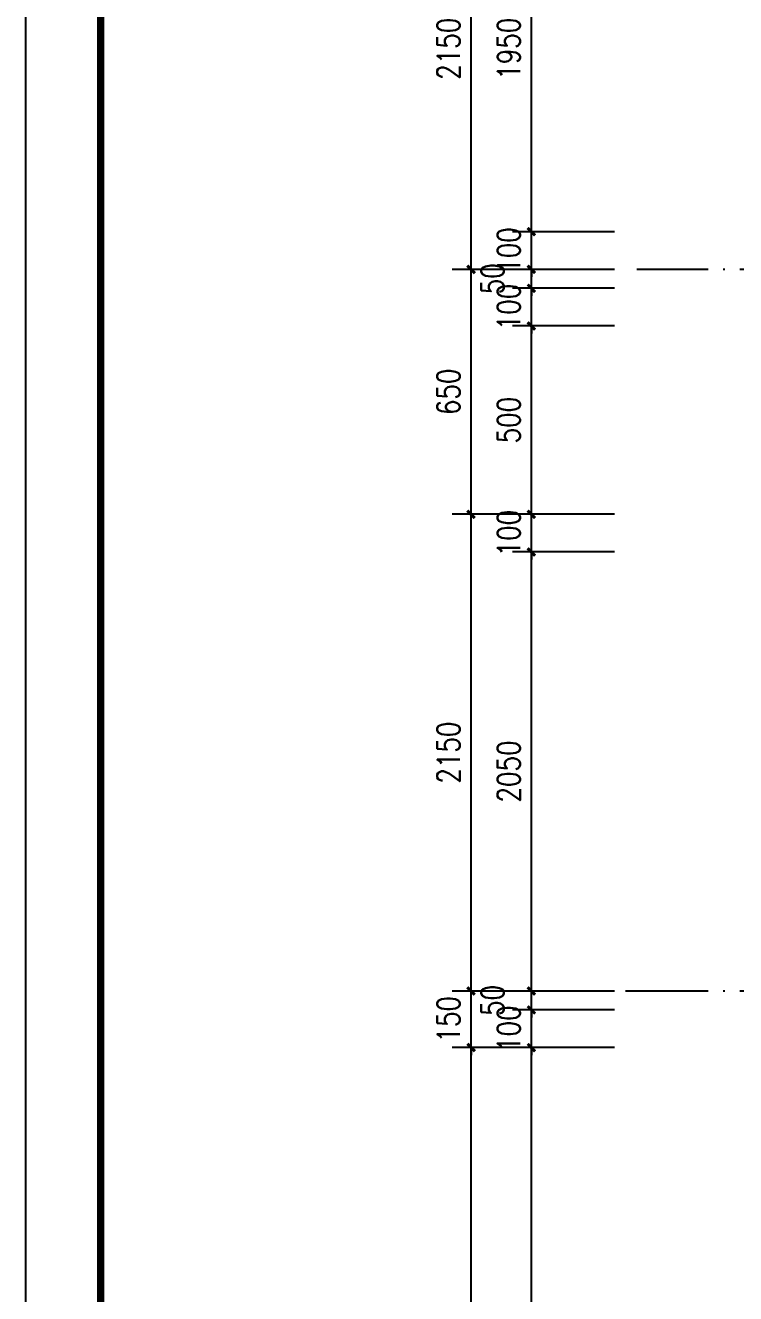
# Model space of a CAD drawing. Extents: x 718358 to 1668613, y -348838 to -159582.
# Drawn here: x 832578 to 834465, y -330449 to -327083 of the extents above; entities that cross this region are included whole.
import ezdxf

# ---------------------------------------------------------------- set-up
doc = ezdxf.new("R2010")
doc.units = 0
doc.header["$LTSCALE"] = 1000
doc.linetypes.add('DOTE', pattern=[2.42, 2, -0.2, 0.02, -0.2])
for name, color, linetype in [('建-图框', 4, 'Continuous'), ('建-尺寸', 73, 'Continuous'), ('建-轴网', 14, 'DOTE')]:
    doc.layers.add(name, color=color, linetype=linetype)
doc.styles.add('DIM_FONT', font='SIMPLEX.shx', dxfattribs={"width": 0.8, "bigfont": 'GBCBIG.shx'})
doc.dimstyles.new('DIMN20', dxfattribs={"dimscale": 0.2, "dimtxt": 300, "dimasz": 100, "dimexe": 250, "dimexo": 300, "dimgap": 150, "dimtad": 1, "dimdec": 0, "dimzin": 0, "dimdsep": 46, "dimtxsty": 'DIM_FONT', "dimblk": 'ARCHTICK', "dimcen": 0.09, "dimdle": 1, "dimclrt": 7, "dimazin": 2, "dimtfac": 1, "dimtdec": 0, "dimtix": 1, "dimtmove": 2, "dimatfit": 3, "dimldrblk": 'ARCHTICK', "dimfxl": 1, "dimtolj": 1, "dimtzin": 0, "dimarcsym": 0})

# ---------------------------------------------------------------- blocks, each defined once
blk = doc.blocks.new('_ArchTick')
at = {"color": 0, "linetype": 'ByBlock', "const_width": 0.4}
blk.add_lwpolyline([(-0.5, -0.5), (0.5, 0.5)], dxfattribs=at)
blk = doc.blocks.new('*D1305')
at = {"layer": 'Defpoints', "color": 0, "transparency": 16777216}
for p in [(833922.1, -329795.8), (834202.6, -329795.8), (834202.6, -331485.4)]:
    blk.add_point(p, dxfattribs=at)
at = {"layer": '建-尺寸', "color": 0, "lineweight": -2, "transparency": 16777216}
for p, q in [((834142.6, -329795.8), (833872.1, -329795.8)), ((833922.1, -331485.6), (833922.1, -329795.6)), ((834142.6, -331485.4), (833872.1, -331485.4))]:
    blk.add_line(p, q, dxfattribs=at)
at = {"layer": '建-尺寸', "color": 0, "lineweight": -2, "transparency": 16777216, "xscale": 20, "yscale": 20, "zscale": 20}
for p, rotation in [((833922.1, -329795.8), 90), ((833922.1, -331485.4), 270)]:
    blk.add_blockref('_ArchTick', p, dxfattribs=dict(at, rotation=rotation))
at = {"layer": '建-尺寸', "color": 7, "transparency": 16777216, "insert": (833862.1, -330640.6), "char_height": 60, "attachment_point": 5, "rotation": 90, "style": 'DIM_FONT'}
blk.add_mtext('\\A1;2650', dxfattribs=at)
blk = doc.blocks.new('*D1306')
at = {"layer": 'Defpoints', "color": 0, "transparency": 16777216}
for p in [(833922.1, -329695.8), (834202.6, -329695.8), (834202.6, -329795.8)]:
    blk.add_point(p, dxfattribs=at)
at = {"layer": '建-尺寸', "color": 0, "lineweight": -2, "transparency": 16777216}
for p, q in [((834142.6, -329695.8), (833872.1, -329695.8)), ((833922.1, -329695.8), (833922.1, -329675.8)), ((833922.1, -329795.8), (833922.1, -329695.8)), ((834142.6, -329795.8), (833872.1, -329795.8)), ((833922.1, -329795.8), (833922.1, -329815.8))]:
    blk.add_line(p, q, dxfattribs=at)
at = {"layer": '建-尺寸', "color": 0, "lineweight": -2, "transparency": 16777216, "xscale": 20, "yscale": 20, "zscale": 20}
for p, rotation in [((833922.1, -329695.8), 270), ((833922.1, -329795.8), 90)]:
    blk.add_blockref('_ArchTick', p, dxfattribs=dict(at, rotation=rotation))
at = {"layer": '建-尺寸', "color": 7, "transparency": 16777216, "insert": (833862.1, -329745.8), "char_height": 60, "attachment_point": 5, "rotation": 90, "style": 'DIM_FONT'}
blk.add_mtext('\\A1;100', dxfattribs=at)
blk = doc.blocks.new('*D1307')
at = {"layer": 'Defpoints', "color": 0, "transparency": 16777216}
for p in [(833922.1, -329645.8), (834202.6, -329645.8), (834202.6, -329695.8)]:
    blk.add_point(p, dxfattribs=at)
at = {"layer": '建-尺寸', "color": 0, "lineweight": -2, "transparency": 16777216}
for p, q in [((833922.1, -329645.8), (833922.1, -329625.8)), ((834142.6, -329645.8), (833872.1, -329645.8)), ((833922.1, -329695.8), (833922.1, -329645.8)), ((834142.6, -329695.8), (833872.1, -329695.8)), ((833922.1, -329695.8), (833922.1, -329715.8))]:
    blk.add_line(p, q, dxfattribs=at)
at = {"layer": '建-尺寸', "color": 0, "lineweight": -2, "transparency": 16777216, "xscale": 20, "yscale": 20, "zscale": 20}
for p, rotation in [((833922.1, -329645.8), 270), ((833922.1, -329695.8), 90)]:
    blk.add_blockref('_ArchTick', p, dxfattribs=dict(at, rotation=rotation))
at = {"layer": '建-尺寸', "color": 7, "transparency": 16777216, "insert": (833819.1, -329670.8), "char_height": 60, "attachment_point": 5, "rotation": 90, "style": 'DIM_FONT'}
blk.add_mtext('\\A1;50', dxfattribs=at)
blk = doc.blocks.new('*D1308')
at = {"layer": 'Defpoints', "color": 0, "transparency": 16777216}
for p in [(833922.1, -328480.7), (834202.6, -328480.7), (834202.6, -329645.8)]:
    blk.add_point(p, dxfattribs=at)
at = {"layer": '建-尺寸', "color": 0, "lineweight": -2, "transparency": 16777216}
for p, q in [((834142.6, -328480.7), (833872.1, -328480.7)), ((833922.1, -329646), (833922.1, -328480.5)), ((834142.6, -329645.8), (833872.1, -329645.8))]:
    blk.add_line(p, q, dxfattribs=at)
at = {"layer": '建-尺寸', "color": 0, "lineweight": -2, "transparency": 16777216, "xscale": 20, "yscale": 20, "zscale": 20}
for p, rotation in [((833922.1, -328480.7), 90), ((833922.1, -329645.8), 270)]:
    blk.add_blockref('_ArchTick', p, dxfattribs=dict(at, rotation=rotation))
at = {"layer": '建-尺寸', "color": 7, "transparency": 16777216, "insert": (833862.1, -329063.2), "char_height": 60, "attachment_point": 5, "rotation": 90, "style": 'DIM_FONT'}
blk.add_mtext('\\A1;2050', dxfattribs=at)
blk = doc.blocks.new('*D1309')
at = {"layer": 'Defpoints', "color": 0, "transparency": 16777216}
for p in [(833922.1, -328380.7), (834202.6, -328380.7), (834202.6, -328480.7)]:
    blk.add_point(p, dxfattribs=at)
at = {"layer": '建-尺寸', "color": 0, "lineweight": -2, "transparency": 16777216}
for p, q in [((834142.6, -328380.7), (833872.1, -328380.7)), ((833922.1, -328380.7), (833922.1, -328360.7)), ((833922.1, -328480.7), (833922.1, -328380.7)), ((834142.6, -328480.7), (833872.1, -328480.7)), ((833922.1, -328480.7), (833922.1, -328500.7))]:
    blk.add_line(p, q, dxfattribs=at)
at = {"layer": '建-尺寸', "color": 0, "lineweight": -2, "transparency": 16777216, "xscale": 20, "yscale": 20, "zscale": 20}
for p, rotation in [((833922.1, -328380.7), 270), ((833922.1, -328480.7), 90)]:
    blk.add_blockref('_ArchTick', p, dxfattribs=dict(at, rotation=rotation))
at = {"layer": '建-尺寸', "color": 7, "transparency": 16777216, "insert": (833862.1, -328430.7), "char_height": 60, "attachment_point": 5, "rotation": 90, "style": 'DIM_FONT'}
blk.add_mtext('\\A1;100', dxfattribs=at)
blk = doc.blocks.new('*D1310')
at = {"layer": 'Defpoints', "color": 0, "transparency": 16777216}
for p in [(833922.1, -327880.7), (834202.6, -327880.7), (834202.6, -328380.7)]:
    blk.add_point(p, dxfattribs=at)
at = {"layer": '建-尺寸', "color": 0, "lineweight": -2, "transparency": 16777216}
for p, q in [((834142.6, -327880.7), (833872.1, -327880.7)), ((833922.1, -328380.9), (833922.1, -327880.5)), ((834142.6, -328380.7), (833872.1, -328380.7))]:
    blk.add_line(p, q, dxfattribs=at)
at = {"layer": '建-尺寸', "color": 0, "lineweight": -2, "transparency": 16777216, "xscale": 20, "yscale": 20, "zscale": 20}
for p, rotation in [((833922.1, -327880.7), 90), ((833922.1, -328380.7), 270)]:
    blk.add_blockref('_ArchTick', p, dxfattribs=dict(at, rotation=rotation))
at = {"layer": '建-尺寸', "color": 7, "transparency": 16777216, "insert": (833862.1, -328130.7), "char_height": 60, "attachment_point": 5, "rotation": 90, "style": 'DIM_FONT'}
blk.add_mtext('\\A1;500', dxfattribs=at)
blk = doc.blocks.new('*D1311')
at = {"layer": 'Defpoints', "color": 0, "transparency": 16777216}
for p in [(833922.1, -327780.7), (834202.6, -327780.7), (834202.6, -327880.7)]:
    blk.add_point(p, dxfattribs=at)
at = {"layer": '建-尺寸', "color": 0, "lineweight": -2, "transparency": 16777216}
for p, q in [((834142.6, -327780.7), (833872.1, -327780.7)), ((833922.1, -327780.7), (833922.1, -327760.7)), ((833922.1, -327880.7), (833922.1, -327780.7)), ((834142.6, -327880.7), (833872.1, -327880.7)), ((833922.1, -327880.7), (833922.1, -327900.7))]:
    blk.add_line(p, q, dxfattribs=at)
at = {"layer": '建-尺寸', "color": 0, "lineweight": -2, "transparency": 16777216, "xscale": 20, "yscale": 20, "zscale": 20}
for p, rotation in [((833922.1, -327780.7), 270), ((833922.1, -327880.7), 90)]:
    blk.add_blockref('_ArchTick', p, dxfattribs=dict(at, rotation=rotation))
at = {"layer": '建-尺寸', "color": 7, "transparency": 16777216, "insert": (833862.1, -327830.7), "char_height": 60, "attachment_point": 5, "rotation": 90, "style": 'DIM_FONT'}
blk.add_mtext('\\A1;100', dxfattribs=at)
blk = doc.blocks.new('*D1312')
at = {"layer": 'Defpoints', "color": 0, "transparency": 16777216}
for p in [(833922.1, -327730.7), (834202.6, -327730.7), (834202.6, -327780.7)]:
    blk.add_point(p, dxfattribs=at)
at = {"layer": '建-尺寸', "color": 0, "lineweight": -2, "transparency": 16777216}
for p, q in [((833922.1, -327730.7), (833922.1, -327710.7)), ((834142.6, -327730.7), (833872.1, -327730.7)), ((833922.1, -327780.7), (833922.1, -327730.7)), ((834142.6, -327780.7), (833872.1, -327780.7)), ((833922.1, -327780.7), (833922.1, -327800.7))]:
    blk.add_line(p, q, dxfattribs=at)
at = {"layer": '建-尺寸', "color": 0, "lineweight": -2, "transparency": 16777216, "xscale": 20, "yscale": 20, "zscale": 20}
for p, rotation in [((833922.1, -327730.7), 270), ((833922.1, -327780.7), 90)]:
    blk.add_blockref('_ArchTick', p, dxfattribs=dict(at, rotation=rotation))
at = {"layer": '建-尺寸', "color": 7, "transparency": 16777216, "insert": (833819.1, -327755.7), "char_height": 60, "attachment_point": 5, "rotation": 90, "style": 'DIM_FONT'}
blk.add_mtext('\\A1;50', dxfattribs=at)
blk = doc.blocks.new('*D1313')
at = {"layer": 'Defpoints', "color": 0, "transparency": 16777216}
for p in [(833922.1, -327630.7), (834202.6, -327630.7), (834202.6, -327730.7)]:
    blk.add_point(p, dxfattribs=at)
at = {"layer": '建-尺寸', "color": 0, "lineweight": -2, "transparency": 16777216}
for p, q in [((833922.1, -327630.7), (833922.1, -327610.7)), ((834142.6, -327630.7), (833872.1, -327630.7)), ((833922.1, -327730.7), (833922.1, -327630.7)), ((834142.6, -327730.7), (833872.1, -327730.7)), ((833922.1, -327730.7), (833922.1, -327750.7))]:
    blk.add_line(p, q, dxfattribs=at)
at = {"layer": '建-尺寸', "color": 0, "lineweight": -2, "transparency": 16777216, "xscale": 20, "yscale": 20, "zscale": 20}
for p, rotation in [((833922.1, -327630.7), 270), ((833922.1, -327730.7), 90)]:
    blk.add_blockref('_ArchTick', p, dxfattribs=dict(at, rotation=rotation))
at = {"layer": '建-尺寸', "color": 7, "transparency": 16777216, "insert": (833862.1, -327680.7), "char_height": 60, "attachment_point": 5, "rotation": 90, "style": 'DIM_FONT'}
blk.add_mtext('\\A1;100', dxfattribs=at)
blk = doc.blocks.new('*D1314')
at = {"layer": 'Defpoints', "color": 0, "transparency": 16777216}
for p in [(833922.1, -326659.9), (834202.6, -326659.9), (834202.6, -327630.7)]:
    blk.add_point(p, dxfattribs=at)
at = {"layer": '建-尺寸', "color": 0, "lineweight": -2, "transparency": 16777216}
for p, q in [((834142.6, -326659.9), (833872.1, -326659.9)), ((833922.1, -327630.9), (833922.1, -326659.7)), ((834142.6, -327630.7), (833872.1, -327630.7))]:
    blk.add_line(p, q, dxfattribs=at)
at = {"layer": '建-尺寸', "color": 0, "lineweight": -2, "transparency": 16777216, "xscale": 20, "yscale": 20, "zscale": 20}
for p, rotation in [((833922.1, -326659.9), 90), ((833922.1, -327630.7), 270)]:
    blk.add_blockref('_ArchTick', p, dxfattribs=dict(at, rotation=rotation))
at = {"layer": '建-尺寸', "color": 7, "transparency": 16777216, "insert": (833862.1, -327145.3), "char_height": 60, "attachment_point": 5, "rotation": 90, "style": 'DIM_FONT'}
blk.add_mtext('\\A1;1950', dxfattribs=at)
blk = doc.blocks.new('*D1460')
at = {"layer": 'Defpoints', "color": 0, "transparency": 16777216}
for p in [(833762.1, -329795.8), (834202.6, -329795.8), (834202.6, -331485.4)]:
    blk.add_point(p, dxfattribs=at)
at = {"layer": '建-尺寸', "color": 0, "lineweight": -2, "transparency": 16777216}
for p, q in [((834142.6, -329795.8), (833712.1, -329795.8)), ((833762.1, -331485.6), (833762.1, -329795.6)), ((834142.6, -331485.4), (833712.1, -331485.4))]:
    blk.add_line(p, q, dxfattribs=at)
at = {"layer": '建-尺寸', "color": 0, "lineweight": -2, "transparency": 16777216, "xscale": 20, "yscale": 20, "zscale": 20}
for p, rotation in [((833762.1, -329795.8), 90), ((833762.1, -331485.4), 270)]:
    blk.add_blockref('_ArchTick', p, dxfattribs=dict(at, rotation=rotation))
at = {"layer": '建-尺寸', "color": 7, "transparency": 16777216, "insert": (833702.1, -330640.6), "char_height": 60, "attachment_point": 5, "rotation": 90, "style": 'DIM_FONT'}
blk.add_mtext('\\A1;2650', dxfattribs=at)
blk = doc.blocks.new('*D1461')
at = {"layer": 'Defpoints', "color": 0, "transparency": 16777216}
for p in [(833762.1, -329645.8), (834202.6, -329645.8), (834202.6, -329795.8)]:
    blk.add_point(p, dxfattribs=at)
at = {"layer": '建-尺寸', "color": 0, "lineweight": -2, "transparency": 16777216}
for p, q in [((833762.1, -329645.8), (833762.1, -329625.8)), ((834142.6, -329645.8), (833712.1, -329645.8)), ((833762.1, -329795.8), (833762.1, -329645.8)), ((834142.6, -329795.8), (833712.1, -329795.8)), ((833762.1, -329795.8), (833762.1, -329815.8))]:
    blk.add_line(p, q, dxfattribs=at)
at = {"layer": '建-尺寸', "color": 0, "lineweight": -2, "transparency": 16777216, "xscale": 20, "yscale": 20, "zscale": 20}
for p, rotation in [((833762.1, -329645.8), 270), ((833762.1, -329795.8), 90)]:
    blk.add_blockref('_ArchTick', p, dxfattribs=dict(at, rotation=rotation))
at = {"layer": '建-尺寸', "color": 7, "transparency": 16777216, "insert": (833702.1, -329720.8), "char_height": 60, "attachment_point": 5, "rotation": 90, "style": 'DIM_FONT'}
blk.add_mtext('\\A1;150', dxfattribs=at)
blk = doc.blocks.new('*D1462')
at = {"layer": 'Defpoints', "color": 0, "transparency": 16777216}
for p in [(833762.1, -328380.7), (834202.6, -328380.7), (834202.6, -329645.8)]:
    blk.add_point(p, dxfattribs=at)
at = {"layer": '建-尺寸', "color": 0, "lineweight": -2, "transparency": 16777216}
for p, q in [((834142.6, -328380.7), (833712.1, -328380.7)), ((833762.1, -329646), (833762.1, -328380.5)), ((834142.6, -329645.8), (833712.1, -329645.8))]:
    blk.add_line(p, q, dxfattribs=at)
at = {"layer": '建-尺寸', "color": 0, "lineweight": -2, "transparency": 16777216, "xscale": 20, "yscale": 20, "zscale": 20}
for p, rotation in [((833762.1, -328380.7), 90), ((833762.1, -329645.8), 270)]:
    blk.add_blockref('_ArchTick', p, dxfattribs=dict(at, rotation=rotation))
at = {"layer": '建-尺寸', "color": 7, "transparency": 16777216, "insert": (833702.1, -329013.2), "char_height": 60, "attachment_point": 5, "rotation": 90, "style": 'DIM_FONT'}
blk.add_mtext('\\A1;2150', dxfattribs=at)
blk = doc.blocks.new('*D1463')
at = {"layer": 'Defpoints', "color": 0, "transparency": 16777216}
for p in [(833762.1, -327730.7), (834202.6, -327730.7), (834202.6, -328380.7)]:
    blk.add_point(p, dxfattribs=at)
at = {"layer": '建-尺寸', "color": 0, "lineweight": -2, "transparency": 16777216}
for p, q in [((834142.6, -327730.7), (833712.1, -327730.7)), ((833762.1, -328380.9), (833762.1, -327730.5)), ((834142.6, -328380.7), (833712.1, -328380.7))]:
    blk.add_line(p, q, dxfattribs=at)
at = {"layer": '建-尺寸', "color": 0, "lineweight": -2, "transparency": 16777216, "xscale": 20, "yscale": 20, "zscale": 20}
for p, rotation in [((833762.1, -327730.7), 90), ((833762.1, -328380.7), 270)]:
    blk.add_blockref('_ArchTick', p, dxfattribs=dict(at, rotation=rotation))
at = {"layer": '建-尺寸', "color": 7, "transparency": 16777216, "insert": (833702.1, -328055.7), "char_height": 60, "attachment_point": 5, "rotation": 90, "style": 'DIM_FONT'}
blk.add_mtext('\\A1;650', dxfattribs=at)
blk = doc.blocks.new('*D1464')
at = {"layer": 'Defpoints', "color": 0, "transparency": 16777216}
for p in [(833762.1, -326559.9), (834202.6, -326559.9), (834202.6, -327730.7)]:
    blk.add_point(p, dxfattribs=at)
at = {"layer": '建-尺寸', "color": 0, "lineweight": -2, "transparency": 16777216}
for p, q in [((834142.6, -326559.9), (833712.1, -326559.9)), ((833762.1, -327730.9), (833762.1, -326559.7)), ((834142.6, -327730.7), (833712.1, -327730.7))]:
    blk.add_line(p, q, dxfattribs=at)
at = {"layer": '建-尺寸', "color": 0, "lineweight": -2, "transparency": 16777216, "xscale": 20, "yscale": 20, "zscale": 20}
for p, rotation in [((833762.1, -326559.9), 90), ((833762.1, -327730.7), 270)]:
    blk.add_blockref('_ArchTick', p, dxfattribs=dict(at, rotation=rotation))
at = {"layer": '建-尺寸', "color": 7, "transparency": 16777216, "insert": (833702.1, -327145.3), "char_height": 60, "attachment_point": 5, "rotation": 90, "style": 'DIM_FONT'}
blk.add_mtext('\\A1;2150', dxfattribs=at)

msp = doc.modelspace()

# ---------------------------------------------------------------- linework, layer by layer
at = {"layer": '建-图框'}
msp.add_lwpolyline([(832578.5, -319851.3), (832578.5, -336671.3), (844458.5, -336671.3), (844458.5, -319851.3)], close=True, dxfattribs=at)
at = {"layer": '建-图框', "const_width": 20}
msp.add_lwpolyline([(832778.5, -320351.3), (832778.5, -336471.3), (844258.5, -336471.3), (844258.5, -320351.3)], close=True, dxfattribs=at)
at = {"layer": '建-轴网', "ltscale": 0.2}
for p, q in [((838263.6, -327730.7), (834202.6, -327730.7)), ((838263.6, -329645.8), (834172.2, -329645.8))]:
    msp.add_line(p, q, dxfattribs=at)

# ---------------------------------------------------------------- dimensions: what is measured, and where the dimension line sits
at = {"layer": '建-尺寸'}
for p1, p2, distance, text, picture, middle in [((834202.6, -327730.7), (834202.6, -326559.9), 440.4, '2150', '*D1464', (833702.1, -327145.3)), ((834202.6, -327630.7), (834202.6, -326659.9), 280.4, '1950', '*D1314', (833862.1, -327145.3)), ((834202.6, -328380.7), (834202.6, -327730.7), 440.4, '650', '*D1463', (833702.1, -328055.7)), ((834202.6, -329645.8), (834202.6, -328380.7), 440.4, '2150', '*D1462', (833702.1, -329013.2)), ((834202.6, -329645.8), (834202.6, -328480.7), 280.4, '2050', '*D1308', (833862.1, -329063.2)), ((834202.6, -329795.8), (834202.6, -329645.8), 440.4, '150', '*D1461', (833702.1, -329720.8)), ((834202.6, -329795.8), (834202.6, -329695.8), 280.4, '100', '*D1306', (833862.1, -329745.8)), ((834202.6, -331485.4), (834202.6, -329795.8), 440.4, '2650', '*D1460', (833702.1, -330640.6)), ((834202.6, -331485.4), (834202.6, -329795.8), 280.4, '2650', '*D1305', (833862.1, -330640.6))]:
    dim = msp.add_aligned_dim(p1=p1, p2=p2, distance=distance, text=text, dimstyle='DIMN20', dxfattribs=at)
    dim.commit()
    dim.dimension.update_dxf_attribs({"geometry": picture, "text_midpoint": middle})
for p1, p2, picture, middle in [((834202.6, -327730.7), (834202.6, -327630.7), '*D1313', (833862.1, -327680.7)), ((834202.6, -327880.7), (834202.6, -327780.7), '*D1311', (833862.1, -327830.7)), ((834202.6, -328380.7), (834202.6, -327880.7), '*D1310', (833862.1, -328130.7)), ((834202.6, -328480.7), (834202.6, -328380.7), '*D1309', (833862.1, -328430.7))]:
    dim = msp.add_aligned_dim(p1=p1, p2=p2, distance=280.4, dimstyle='DIMN20', dxfattribs=at)
    dim.commit()
    dim.dimension.update_dxf_attribs({"geometry": picture, "text_midpoint": middle})
for base, p1, p2, picture, middle in [((833922.1, -327730.7), (834202.6, -327780.7), (834202.6, -327730.7), '*D1312', (833819.1, -327755.7)), ((833922.1, -329645.8), (834202.6, -329695.8), (834202.6, -329645.8), '*D1307', (833819.1, -329670.8))]:
    dim = msp.add_linear_dim(base=base, p1=p1, p2=p2, angle=90, dimstyle='DIMN20', dxfattribs=at)
    dim.commit()
    dim.dimension.update_dxf_attribs({"geometry": picture, "text_midpoint": middle, "dimtype": 161})

doc.saveas('drawing.dxf')
